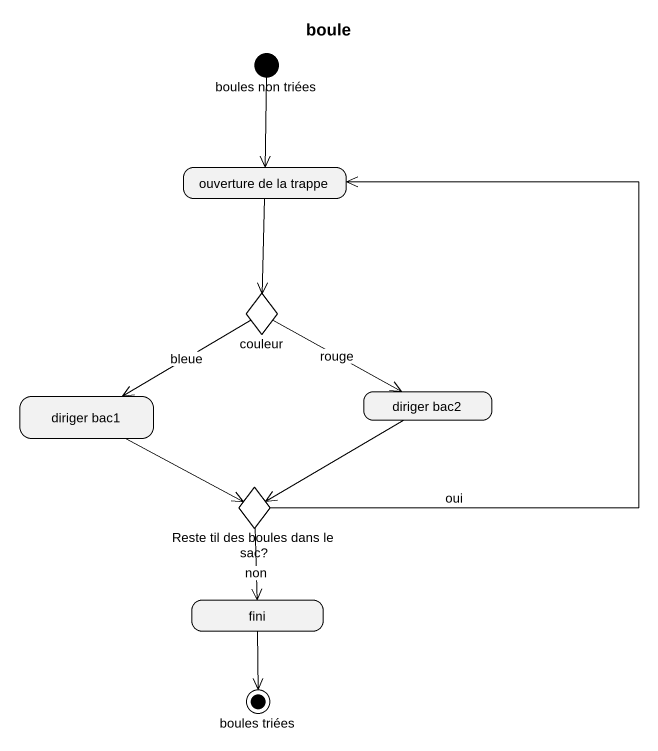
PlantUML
@startuml
title boule
hide empty description
state "boules non triées" as boules_non_triées <<start>>
state "ouverture de la trappe" as ouverture_de_la_trappe
state couleur <<choice>>
state "diriger bac1" as diriger_bac1
state "diriger bac2" as diriger_bac2
state "Reste til des boules dans le sac?" as Reste_til_des_boules_dans <<choice>>
state fini
state "boules triées" as boules_triées <<end>>
boules_non_triées --> ouverture_de_la_trappe
ouverture_de_la_trappe --> couleur
couleur -left-> diriger_bac1 : bleue
couleur -right-> diriger_bac2 : rouge
diriger_bac1 -right-> Reste_til_des_boules_dans
diriger_bac2 -left-> Reste_til_des_boules_dans
Reste_til_des_boules_dans -up-> ouverture_de_la_trappe : oui
Reste_til_des_boules_dans --> fini : non
fini --> boules_triées
@enduml
